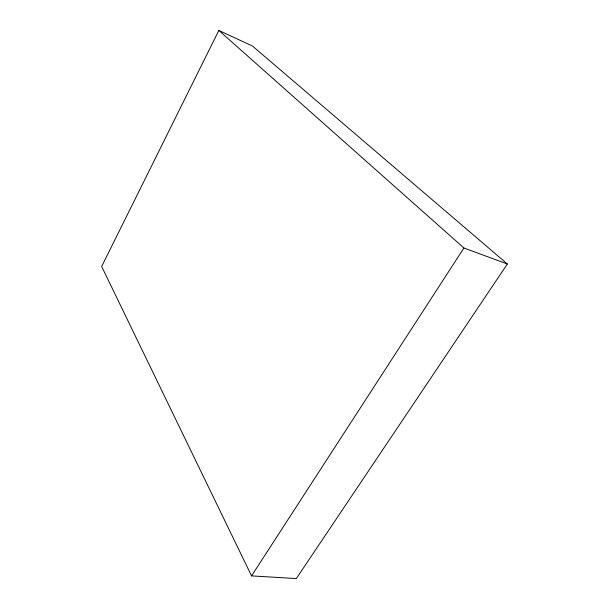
<?xml version="1.0" encoding="UTF-8"?>
<svg xmlns="http://www.w3.org/2000/svg" width="609" height="609" viewBox="0 0 609 609"><rect width="100%" height="100%" fill="white"/><g stroke="black" fill="none" stroke-linecap="round" stroke-linejoin="round"><path stroke-width="0.91" d="M218.837 30.45L101.65 266.491L251.547 575.893L296.317 578.55L507.35 263.994L252.438 46.002L218.837 30.45L463.921 248L507.35 263.994M251.547 575.893L463.921 248"/></g></svg>
